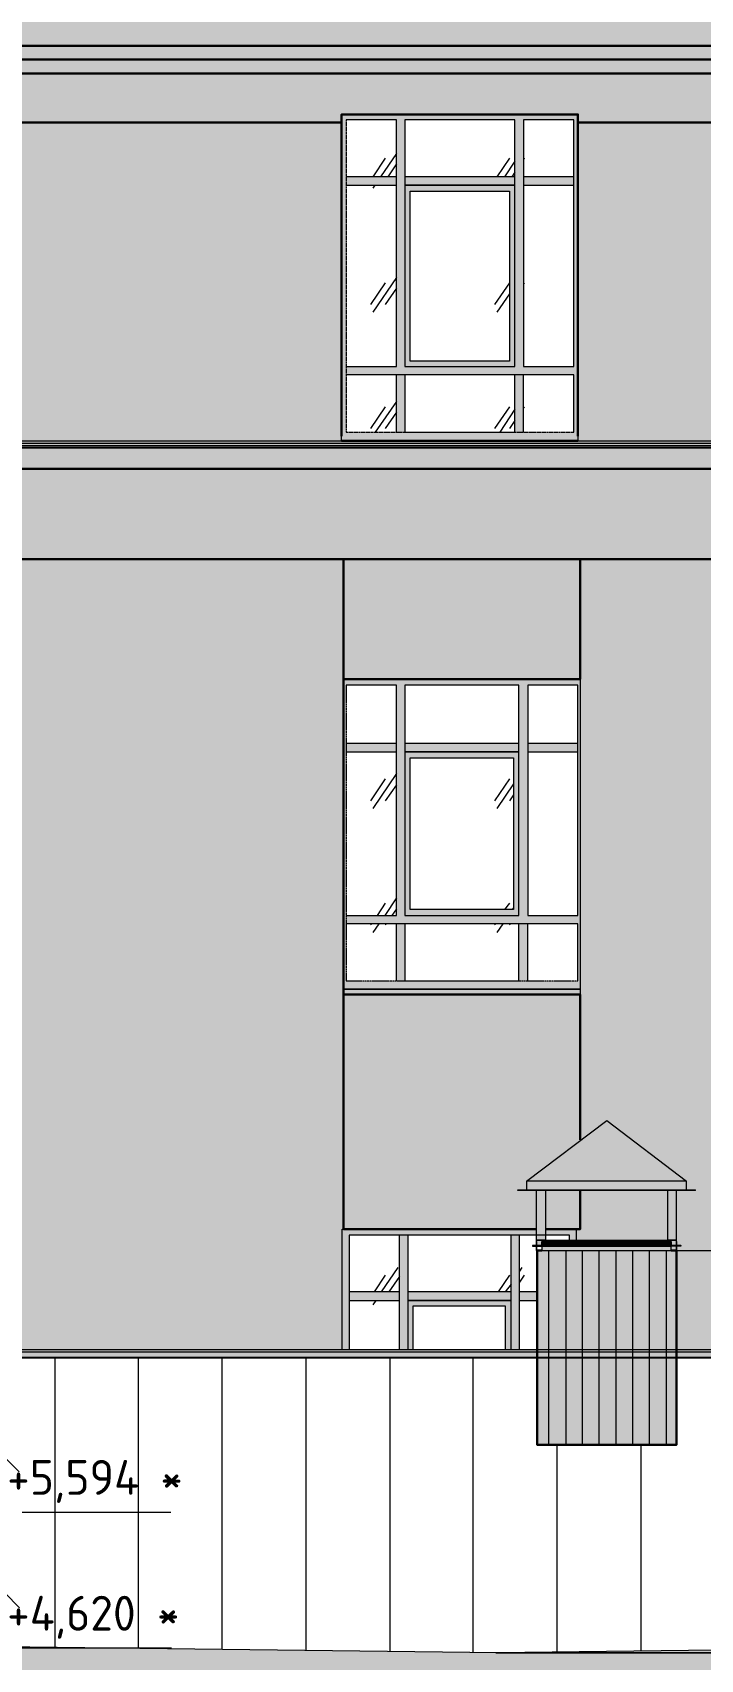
# Model space of a CAD drawing. Header units: millimetres. Extents: x -11345 to 411485, y -9810 to 73012.
# Drawn here: x 362530 to 367316, y 32625 to 44283 of the extents above; entities that cross this region are included whole.
import ezdxf

# ---------------------------------------------------------------- set-up
doc = ezdxf.new("R2010")
doc.units = ezdxf.units.MM
doc.linetypes.add('PDF_IMPORT', pattern=[1, 0.8, -0.2])
for name, color, linetype in [('PDF _Аннотация', 7, 'Continuous'), ('PDF _Крыша штриховка', 7, 'Continuous'), ('PDF _Линии', 7, 'Continuous'), ('PDF _Отметки', 7, 'Continuous'), ('PDF _Стены наружные', 7, 'Continuous'), ('PDF _Текст', 7, 'Continuous')]:
    doc.layers.add(name, color=color, linetype=linetype)
for name, color, linetype, true_color in [('PDF _Антураж', 7, 'Continuous', 0xb7c0ca), ('PDF _Воздуховоды', 7, 'Continuous', 0xb7c1cb), ('PDF _Ограждение', 7, 'Continuous', 0x7f7f7f), ('PDF _Окна', 7, 'Continuous', 0x383e42), ('PDF _Стены штриховка поверхности', 7, 'Continuous', 0xcacbcc)]:
    doc.layers.add(name, color=color, linetype=linetype, true_color=true_color)
doc.styles.add('PDF GOST Common', font='GOST_Common.ttf')

msp = doc.modelspace()

# ---------------------------------------------------------------- hatches: boundary and pattern name
at = {"layer": 'PDF _Антураж', "transparency": 33554687}
msp.add_hatch(color=256, dxfattribs=at).paths.add_polyline_path([(376940.63152, 32652.96863), (376948.56847, 32673.60469), (376978.19974, 32749.79938), (377003.59797, 32809.06191), (372156.76906, 32749.79938), (365849.54192, 32673.60469), (365832.60977, 32673.60469), (360934.9844, 32732.86722), (359550.78086, 32749.79938), (358166.57732, 32732.86722), (353268.95195, 32673.60469), (352629.76316, 32732.86722), (352629.76316, 32389.99112), (352633.9962, 32398.4572), (352697.49177, 32389.99112), (353091.16434, 32356.12681), (353103.86346, 32351.89377), (353103.86346, 32339.19466), (353150.42688, 32267.23301), (353163.12599, 32258.76693), (353163.12599, 32254.53389), (353180.05815, 32250.30085), (353184.29118, 32250.30085), (353209.68941, 32246.06781), (353218.15549, 32241.83478), (353260.48587, 32241.83478), (353268.95195, 32246.06781), (353273.18499, 32246.06781), (353294.35018, 32250.30085), (353302.81626, 32250.30085), (353315.51537, 32254.53389), (353319.74841, 32258.76693), (353332.44753, 32267.23301), (353379.01095, 32339.19466), (353379.01095, 32356.12681), (356452.19679, 32389.99112), (356930.53012, 32398.4572), (359038.58322, 32423.85543), (359550.78086, 32428.08846), (359550.78086, 32423.85543), (359555.0139, 32428.08846), (365726.78381, 32351.89377), (365726.78381, 32343.4277), (365773.34723, 32267.23301), (365786.04635, 32258.76693), (365786.04635, 32254.53389), (365802.9785, 32250.30085), (365807.21154, 32250.30085), (365836.84281, 32246.06781), (365841.07584, 32241.83478), (365883.40623, 32241.83478), (365896.10534, 32246.06781), (365921.50357, 32250.30085), (365925.73661, 32250.30085), (365942.66877, 32254.53389), (365942.66877, 32258.76693), (365955.36788, 32267.23301), (366001.9313, 32343.4277), (366001.9313, 32351.89377), (372122.90475, 32428.08846), (375229.9549, 32470.41885), (375433.14074, 32495.81708), (375437.37378, 32478.88492), (375437.37378, 32470.41885), (375445.83986, 32470.41885), (375441.60682, 32478.88492), (375441.60682, 32495.81708), (375547.43278, 32508.51619), (375661.72481, 32525.44835), (375661.72481, 32508.51619), (375649.0257, 32508.51619), (375653.25874, 32495.81708), (375653.25874, 32478.88492), (375792.949, 32495.81708), (375894.54192, 32508.51619), (375907.24104, 32508.51619), (376017.30003, 32525.44835), (376267.0493, 32559.31265), (376457.53602, 32584.71088), (376466.0021, 32559.31265), (376656.48882, 32584.71088), (376927.40328, 32618.57519), (376935.86936, 32631.2743), (377003.59797, 32804.82888)])
at = {"layer": 'PDF _Воздуховоды', "transparency": 33554559}
h = msp.add_hatch(color=256, dxfattribs=at)
h.paths.add_polyline_path([(366179.71891, 35585.93507), (366179.71891, 35556.3038), (367106.75431, 35556.3038), (367106.75431, 35585.93507)])
h.paths.add_polyline_path([(367144.85166, 35590.16811), (367144.85166, 35988.07371), (367216.81331, 35988.07371), (367216.81331, 36051.56929), (367208.34723, 36055.80233), (366645.35313, 36487.57224), (366078.12599, 36055.80233), (366069.65992, 36051.56929), (366069.65992, 35988.07371), (366141.62157, 35988.07371), (366141.62157, 35590.16811), (366111.9903, 35590.16811), (366111.9903, 35585.93507), (366179.71891, 35585.93507), (366179.71891, 35619.79938), (367106.75431, 35619.79938), (367106.75431, 35585.93507), (367174.48292, 35585.93507), (367174.48292, 35590.16811)])
h.paths.add_polyline_path([(367081.35608, 35628.26545), (366205.11714, 35628.26545), (366205.11714, 35988.07371), (367081.35608, 35988.07371)], flags=0)
for points in [[(366010.39738, 35988.07371), (366010.39738, 35992.30675), (366006.16434, 35992.30675), (366001.9313, 35988.07371), (366006.16434, 35983.84068), (366010.39738, 35983.84068)], [(367284.54192, 35988.07371), (367284.54192, 35992.30675), (367280.30888, 35992.30675), (367276.07584, 35988.07371), (367280.30888, 35983.84068), (367284.54192, 35983.84068)], [(366116.22334, 35590.16811), (366116.22334, 35594.40115), (366111.9903, 35594.40115), (366107.75726, 35590.16811), (366111.9903, 35585.93507), (366116.22334, 35585.93507)], [(366145.85461, 35619.79938), (366145.85461, 35624.03242), (366141.62157, 35624.03242), (366137.38853, 35619.79938), (366141.62157, 35615.56634), (366145.85461, 35615.56634)], [(366145.85461, 35556.3038), (366145.85461, 35560.53684), (366141.62157, 35560.53684), (366137.38853, 35556.3038), (366141.62157, 35552.07076), (366145.85461, 35552.07076)], [(366183.95195, 35590.16811), (366183.95195, 35594.40115), (366179.71891, 35594.40115), (366175.48587, 35590.16811), (366179.71891, 35585.93507), (366183.95195, 35585.93507)], [(366183.95195, 35590.16811), (366183.95195, 35594.40115), (366179.71891, 35594.40115), (366175.48587, 35590.16811), (366179.71891, 35585.93507), (366183.95195, 35585.93507)], [(367110.98735, 35590.16811), (367110.98735, 35594.40115), (367106.75431, 35594.40115), (367102.52127, 35590.16811), (367106.75431, 35585.93507), (367110.98735, 35585.93507)], [(367110.98735, 35590.16811), (367110.98735, 35594.40115), (367106.75431, 35594.40115), (367102.52127, 35590.16811), (367106.75431, 35585.93507), (367110.98735, 35585.93507)], [(367149.08469, 35619.79938), (367149.08469, 35624.03242), (367144.85166, 35624.03242), (367140.61862, 35619.79938), (367144.85166, 35615.56634), (367149.08469, 35615.56634)], [(367178.71596, 35590.16811), (367178.71596, 35594.40115), (367174.48292, 35594.40115), (367170.24989, 35590.16811), (367174.48292, 35585.93507), (367178.71596, 35585.93507)]]:
    msp.add_hatch(color=7, dxfattribs=at).paths.add_polyline_path(points)
at = {"layer": 'PDF _Ограждение', "true_color": 0x373f43, "transparency": 33554559}
msp.add_hatch(color=149, dxfattribs=at).paths.add_polyline_path([(357430.02865, 41355.56634), (357430.02865, 41304.76988), (368236.97555, 41304.76988), (368236.97555, 41355.56634)])
at = {"layer": 'PDF _Ограждение', "true_color": 0xb5bcbf, "transparency": 33554559}
for points in [[(366145.85461, 34845.15336), (357993.02275, 34845.15336), (357993.02275, 34785.89082), (366145.85461, 34785.89082)], [(375242.65402, 34845.15336), (367144.85166, 34845.15336), (367144.85166, 34785.89082), (375242.65402, 34785.89082)]]:
    msp.add_hatch(color=9, dxfattribs=at).paths.add_polyline_path(points)
at = {"layer": 'PDF _Окна', "transparency": 33554687}
h = msp.add_hatch(color=256, dxfattribs=at)
h.dxf.hatch_style = 1
h.paths.add_polyline_path([(365984.99915, 41829.66663), (365197.65402, 41829.66663), (365197.65402, 41419.06191), (365879.17319, 41419.06191), (365984.99915, 41419.06191)], flags=16)
h.paths.add_polyline_path([(365138.39148, 41829.66663), (364778.58322, 41829.66663), (364778.58322, 41419.06191), (364986.0021, 41419.06191), (365138.39148, 41419.06191)], flags=16)
h.paths.add_polyline_path([(366437.93425, 41355.56634), (366437.93425, 41359.79938), (364744.71891, 41355.56634)])
h.paths.add_polyline_path([(366437.93425, 41359.79938), (366437.93425, 43696.43655), (364744.71891, 43696.43655), (364744.71891, 41359.79938)])
h.paths.add_polyline_path([(365138.39148, 43188.47194), (365138.39148, 41888.92917), (364778.58322, 41888.92917), (364778.58322, 43188.47194)], flags=16)
h.paths.add_polyline_path([(365946.9018, 41927.02652), (365235.75136, 41927.02652), (365235.75136, 43146.14156), (365946.9018, 43146.14156)], flags=16)
h.paths.add_polyline_path([(366408.30298, 43188.47194), (366408.30298, 41888.92917), (366048.49472, 41888.92917), (366048.49472, 43188.47194)], flags=16)
h.paths.add_polyline_path([(365138.39148, 43247.73448), (364778.58322, 43247.73448), (364778.58322, 43658.3392), (365138.39148, 43658.3392)], flags=16)
h.paths.add_polyline_path([(365984.99915, 43247.73448), (365197.65402, 43247.73448), (365197.65402, 43658.3392), (365984.99915, 43658.3392)], flags=16)
h.paths.add_polyline_path([(366048.49472, 41419.06191), (366048.49472, 41829.66663), (366408.30298, 41829.66663), (366408.30298, 41419.06191)], flags=16)
h.paths.add_polyline_path([(366408.30298, 43247.73448), (366048.49472, 43247.73448), (366048.49472, 43658.3392), (366408.30298, 43658.3392)], flags=16)
h = msp.add_hatch(color=256, dxfattribs=at)
h.paths.add_polyline_path([(365138.39148, 37486.56929), (364778.58322, 37486.56929), (364778.58322, 37897.17401), (365138.39148, 37897.17401)])
h.paths.add_polyline_path([(365197.65402, 37486.56929), (365197.65402, 37897.17401), (366014.63042, 37897.17401), (366014.63042, 37486.56929)], flags=0)
h.paths.add_polyline_path([(366454.86641, 37389.20941), (366454.86641, 39649.65189), (364757.41803, 39649.65189), (364757.41803, 37389.20941)], flags=0)
h.paths.add_polyline_path([(365138.39148, 39128.98817), (365138.39148, 37956.43655), (364778.58322, 37956.43655), (364778.58322, 39128.98817)], flags=0)
h.paths.add_polyline_path([(365976.53307, 37998.76693), (365235.75136, 37998.76693), (365235.75136, 39086.65779), (365976.53307, 39086.65779)], flags=0)
h.paths.add_polyline_path([(366437.93425, 39128.98817), (366437.93425, 37956.43655), (366078.12599, 37956.43655), (366078.12599, 39128.98817)], flags=0)
h.paths.add_polyline_path([(365138.39148, 39188.25071), (364778.58322, 39188.25071), (364778.58322, 39607.3215), (365138.39148, 39607.3215)], flags=0)
h.paths.add_polyline_path([(366014.63042, 39188.25071), (365197.65402, 39188.25071), (365197.65402, 39607.3215), (366014.63042, 39607.3215)], flags=0)
h.paths.add_polyline_path([(366078.12599, 37486.56929), (366078.12599, 37897.17401), (366437.93425, 37897.17401), (366437.93425, 37486.56929)], flags=0)
h.paths.add_polyline_path([(366437.93425, 39188.25071), (366078.12599, 39188.25071), (366078.12599, 39607.3215), (366437.93425, 39607.3215)], flags=0)
h = msp.add_hatch(color=256, dxfattribs=at)
h.paths.add_polyline_path([(365159.55667, 35196.49554), (365159.55667, 34845.15336), (365256.91655, 34845.15336), (365256.91655, 35158.3982), (365917.27054, 35158.3982), (365917.27054, 34845.15336), (366018.86346, 34845.15336), (366018.86346, 35196.49554), (366145.85461, 35196.49554), (366145.85461, 35259.99112), (366018.86346, 35259.99112), (366018.86346, 35666.3628), (366141.62157, 35666.3628), (366141.62157, 35708.69318), (364748.95195, 35708.69318), (364748.95195, 34845.15336), (364799.74841, 34845.15336), (364799.74841, 35196.49554)])
h.paths.add_polyline_path([(365159.55667, 35259.99112), (364799.74841, 35259.99112), (364799.74841, 35666.3628), (365159.55667, 35666.3628)], flags=0)
h.paths.add_polyline_path([(365959.60092, 35259.99112), (365218.81921, 35259.99112), (365218.81921, 35666.3628), (365959.60092, 35666.3628)], flags=0)
msp.add_hatch(color=256, dxfattribs=at).paths.add_polyline_path([(366425.23514, 35708.69318), (366205.11714, 35708.69318), (366205.11714, 35666.3628), (366378.67172, 35666.3628), (366378.67172, 35628.26545), (366425.23514, 35628.26545)])
at = {"layer": 'PDF _Стены наружные', "true_color": 0xb6c1cb, "transparency": 33554687}
msp.add_hatch(color=9, dxfattribs=at).paths.add_polyline_path([(367144.85166, 35556.3038), (366145.85461, 35556.3038), (366145.85461, 34163.63419), (367144.85166, 34163.63419)])
at = {"layer": 'PDF _Стены штриховка поверхности', "true_color": 0xfbfbf4, "transparency": 33554687}
for points in [[(366437.93425, 43696.43655), (366437.93425, 41355.56634), (368236.97555, 41355.56634), (368236.97555, 44301.76103), (368198.8782, 44386.4218), (357430.02865, 44386.4218), (357430.02865, 41355.56634), (360719.09944, 41355.56634), (360719.09944, 43696.43655), (362429.24694, 43696.43655), (362429.24694, 41355.56634), (364744.71891, 41355.56634), (364744.71891, 43696.43655)], [(362446.17909, 40508.95867), (362446.17909, 35708.69318), (362403.84871, 35708.69318), (362403.84871, 34845.15336), (364748.95195, 34845.15336), (364748.95195, 35708.69318), (364757.41803, 35708.69318), (364757.41803, 40508.95867), (366454.86641, 40508.95867), (366454.86641, 36347.88197), (366497.19679, 36373.2802), (366645.35313, 36487.57224), (366793.50947, 36373.2802), (367216.81331, 36051.56929), (367216.81331, 35988.07371), (367144.85166, 35988.07371), (367144.85166, 35590.16811), (367174.48292, 35590.16811), (367174.48292, 35585.93507), (367106.75431, 35585.93507), (367106.75431, 35556.3038), (367144.85166, 35556.3038), (367144.85166, 34845.15336), (368236.97555, 34845.15336), (368236.97555, 41304.76988), (357430.02865, 41304.76988), (357430.02865, 35539.37165), (357451.19384, 35556.3038), (357489.29118, 35585.93507), (357493.52422, 35590.16811), (357493.52422, 35585.93507), (358069.21744, 35149.93212), (358069.21744, 35090.66958), (358128.47997, 35090.66958), (358128.47997, 35086.43655), (357993.02275, 35086.43655), (357993.02275, 34845.15336), (360706.40033, 34845.15336), (360706.40033, 35708.69318), (360740.26464, 35708.69318), (360740.26464, 40508.95867)], [(367081.35608, 35988.07371), (366454.86641, 35988.07371), (366454.86641, 35708.69318), (366425.23514, 35708.69318), (366425.23514, 35628.26545), (367081.35608, 35628.26545)]]:
    msp.add_hatch(color=7, dxfattribs=at).paths.add_polyline_path(points)
at = {"layer": 'PDF _Стены штриховка поверхности', "true_color": 0x88d4d9, "transparency": 33554687}
for points in [[(366454.86641, 40508.95867), (364757.41803, 40508.95867), (364757.41803, 39649.65189), (366454.86641, 39649.65189)], [(366454.86641, 37389.20941), (364757.41803, 37389.20941), (364757.41803, 35708.69318), (366141.62157, 35708.69318), (366141.62157, 35988.07371), (366069.65992, 35988.07371), (366069.65992, 36051.56929), (366454.86641, 36347.88197)], [(366454.86641, 35988.07371), (366205.11714, 35988.07371), (366205.11714, 35708.69318), (366454.86641, 35708.69318)]]:
    msp.add_hatch(color=133, dxfattribs=at).paths.add_polyline_path(points)

# ---------------------------------------------------------------- linework, layer by layer
at = {"layer": 'PDF _Аннотация', "lineweight": 20}
for points in [[(362433.47997, 33968.91442), (362221.82806, 34180.56634), (362221.82806, 33681.06781), (363521.37083, 33681.06781)], [(362437.71301, 32995.3156), (362226.0611, 33206.96752), (362226.0611, 32707.46899), (363525.60387, 32707.46899)]]:
    msp.add_lwpolyline(points, dxfattribs=at)
at = {"layer": 'PDF _Антураж', "color": 7, "lineweight": 18}
msp.add_lwpolyline([(377003.59797, 32809.06191), (377003.59797, 32804.82888), (376927.40328, 32618.57519), (377003.59797, 32809.06191), (365862.24104, 32673.60469), (359550.78086, 32749.79938), (353268.95195, 32673.60469), (352629.76316, 32732.86722), (352629.76316, 32389.99112), (353099.63042, 32347.66073), (353099.63042, 32343.4277), (353103.86346, 32347.66073), (353103.86346, 32343.4277)], dxfattribs=at)
at = {"layer": 'PDF _Антураж', "lineweight": 0}
msp.add_lwpolyline([(376948.56847, 32673.60469), (365849.54192, 32673.60469), (376948.56847, 32673.60469)], dxfattribs=at)
at = {"layer": 'PDF _Воздуховоды', "color": 7, "lineweight": 18}
for points in [[(366069.65992, 36051.56929), (366645.35313, 36487.57224), (367216.81331, 36051.56929)], [(367280.30888, 35988.07371), (366006.16434, 35988.07371)], [(366179.71891, 35585.93507), (367106.75431, 35585.93507), (367106.75431, 35590.16811), (366179.71891, 35590.16811)]]:
    msp.add_lwpolyline(points, close=True, dxfattribs=at)
for points in [[(367216.81331, 35988.07371), (367216.81331, 36051.56929), (366069.65992, 36051.56929), (366069.65992, 35988.07371)], [(366205.11714, 35988.07371), (366205.11714, 35628.26545), (366141.62157, 35628.26545), (366141.62157, 35988.07371)], [(366141.62157, 35619.79938), (366141.62157, 35590.16811), (366141.62157, 35628.26545), (367144.85166, 35628.26545), (367144.85166, 35988.07371)], [(367144.85166, 35619.79938), (367144.85166, 35590.16811), (367144.85166, 35628.26545), (367081.35608, 35628.26545), (367081.35608, 35988.07371)], [(366179.71891, 35590.16811), (366111.9903, 35590.16811), (366179.71891, 35590.16811), (366179.71891, 35619.79938), (367106.75431, 35619.79938), (367106.75431, 35590.16811), (367174.48292, 35590.16811), (367106.75431, 35590.16811)], [(366179.71891, 35585.93507), (366179.71891, 35590.16811), (366111.9903, 35590.16811), (366111.9903, 35585.93507), (366179.71891, 35585.93507), (366179.71891, 35556.3038), (367106.75431, 35556.3038), (367106.75431, 35585.93507), (367106.75431, 35590.16811), (367174.48292, 35590.16811), (367174.48292, 35585.93507), (367106.75431, 35585.93507)], [(366141.62157, 35585.93507), (366141.62157, 35556.3038), (366141.62157, 35585.93507)], [(366179.71891, 35590.16811), (367106.75431, 35590.16811), (366179.71891, 35590.16811)], [(367144.85166, 35585.93507), (367144.85166, 35556.3038), (367144.85166, 35585.93507)]]:
    msp.add_lwpolyline(points, dxfattribs=at)
at = {"layer": 'PDF _Воздуховоды', "lineweight": 0, "const_width": 927.0354}
msp.add_lwpolyline([(366643.23661, 35619.79938), (366643.23661, 35590.16811), (366643.23661, 35585.93507)], dxfattribs=at)
at = {"layer": 'PDF _Крыша штриховка', "lineweight": 9}
for points in [[(362691.69531, 32711.70203), (362691.69531, 34785.89082)], [(363288.55372, 32703.23596), (363288.55372, 34785.89082)], [(363889.64517, 32699.00292), (363889.64517, 34785.89082)], [(364490.73661, 32690.53684), (364490.73661, 34785.89082)], [(365091.82806, 32682.07076), (365091.82806, 34785.89082)], [(365688.68646, 32673.60469), (365688.68646, 34785.89082)], [(366289.77791, 32677.83773), (366289.77791, 34163.63419)], [(366890.86936, 32686.3038), (366890.86936, 34163.63419)]]:
    msp.add_lwpolyline(points, dxfattribs=at)
at = {"layer": 'PDF _Линии', "lineweight": 30, "ltscale": 108.073283}
for points in [[(352511.23809, 44187.46899), (375115.66287, 44187.46899)], [(352532.40328, 44090.10911), (375162.22629, 44090.10911)], [(352549.33543, 43988.51619), (375259.58617, 43988.51619)], [(352536.63632, 41304.76988), (352536.63632, 41156.61354), (375268.05225, 41156.61354)], [(352570.50062, 40508.95867), (375268.05225, 40508.95867)]]:
    msp.add_lwpolyline(points, dxfattribs=at)
at = {"layer": 'PDF _Линии', "lineweight": 30}
for points in [[(362429.24694, 43637.17401), (364744.71891, 43637.17401)], [(364744.71891, 41389.43065), (364744.71891, 43696.43655), (366437.93425, 43696.43655), (366437.93425, 41389.43065)], [(366437.93425, 43637.17401), (368236.97555, 43637.17401)], [(364757.41803, 40508.95867), (364757.41803, 39649.65189), (366454.86641, 39649.65189), (366454.86641, 40508.95867)], [(364757.41803, 37389.20941), (364757.41803, 39649.65189)], [(366454.86641, 36347.88197), (366454.86641, 37389.20941), (364757.41803, 37389.20941), (364757.41803, 35708.69318), (366141.62157, 35708.69318)], [(366205.11714, 35708.69318), (366454.86641, 35708.69318), (366454.86641, 35988.07371)], [(367106.75431, 35556.3038), (367144.85166, 35556.3038), (367144.85166, 34163.63419), (366145.85461, 34163.63419), (366145.85461, 35556.3038), (366179.71891, 35556.3038)]]:
    msp.add_lwpolyline(points, dxfattribs=at)
at = {"layer": 'PDF _Линии', "lineweight": 9}
for points in [[(366230.51537, 34163.63419), (366230.51537, 35556.3038)], [(366353.27348, 34163.63419), (366353.27348, 35556.3038)], [(366471.79856, 34163.63419), (366471.79856, 35556.3038)], [(366590.32363, 34163.63419), (366590.32363, 35556.3038)], [(366713.08174, 34163.63419), (366713.08174, 35556.3038)], [(366831.60682, 34163.63419), (366831.60682, 35556.3038)], [(366950.13189, 34163.63419), (366950.13189, 35556.3038)], [(367072.89, 34163.63419), (367072.89, 35556.3038)]]:
    msp.add_lwpolyline(points, dxfattribs=at)
at = {"layer": 'PDF _Ограждение', "color": 7, "lineweight": 9, "ltscale": 108.073283}
for points in [[(375268.05225, 41321.70203), (352528.17024, 41321.70203)], [(352532.40328, 41309.00292), (375268.05225, 41309.00292), (352528.17024, 41309.00292)], [(375268.05225, 41304.76988), (352528.17024, 41304.76988)], [(375471.23809, 41355.56634), (352621.29708, 41355.56634)], [(375471.23809, 41338.63419), (352621.29708, 41338.63419)]]:
    msp.add_lwpolyline(points, dxfattribs=at)
at = {"layer": 'PDF _Ограждение', "color": 7, "lineweight": 9, "ltscale": 81.531196}
for points in [[(352629.76316, 34828.22121), (378400.50062, 34828.22121)], [(352629.76316, 34790.12386), (378400.50062, 34790.12386)], [(352629.76316, 34785.89082), (378400.50062, 34785.89082)], [(357053.28823, 34845.15336), (378400.50062, 34845.15336)]]:
    msp.add_lwpolyline(points, dxfattribs=at)
at = {"layer": 'PDF _Окна', "color": 7, "lineweight": 9}
for points in [[(364778.58322, 41888.92917), (365138.39148, 41888.92917), (365138.39148, 43658.3392), (364778.58322, 43658.3392)], [(365057.96375, 43383.19171), (364969.06995, 43247.73448)], [(365138.39148, 43417.05602), (365024.09944, 43247.73448)], [(365946.9018, 43383.19171), (365858.008, 43247.73448)], [(366052.72776, 43383.19171), (366048.49472, 43370.49259)], [(365138.39148, 43340.86132), (365074.8959, 43247.73448)], [(365984.99915, 43362.02652), (365913.0375, 43247.73448)], [(365984.99915, 43281.59879), (365963.83396, 43247.73448)], [(365138.39148, 43247.73448), (364778.58322, 43247.73448)], [(364778.58322, 43188.47194), (365138.39148, 43188.47194)], [(364981.76906, 43188.47194), (364969.06995, 43167.30675)], [(365984.99915, 43247.73448), (365197.65402, 43247.73448)], [(366408.30298, 43247.73448), (366048.49472, 43247.73448)], [(366048.49472, 43188.47194), (366408.30298, 43188.47194)], [(365057.96375, 42490.02062), (364952.13779, 42333.3982)], [(365138.39148, 42528.11796), (364969.06995, 42278.3687)], [(365138.39148, 42451.92327), (365057.96375, 42333.3982)], [(365946.9018, 42490.02062), (365841.07584, 42333.3982)], [(366052.72776, 42490.02062), (366048.49472, 42481.55454)], [(365946.9018, 42409.59289), (365858.008, 42278.3687)], [(365138.39148, 41419.06191), (365138.39148, 41829.66663)], [(365197.65402, 41829.66663), (365197.65402, 41419.06191), (365984.99915, 41419.06191), (365984.99915, 41829.66663)], [(366048.49472, 41419.06191), (366048.49472, 41829.66663)], [(366408.30298, 41419.06191), (366408.30298, 41829.66663)], [(365138.39148, 41639.17991), (364986.0021, 41419.06191)], [(365057.96375, 41601.08256), (364952.13779, 41444.46014)], [(365138.39148, 41562.98522), (365057.96375, 41444.46014)], [(365946.9018, 41601.08256), (365841.07584, 41444.46014)], [(365984.99915, 41584.15041), (365879.17319, 41419.06191)], [(365984.99915, 41503.72268), (365946.9018, 41444.46014)], [(366052.72776, 41601.08256), (366048.49472, 41592.61649)], [(364744.71891, 41359.79938), (366437.93425, 41359.79938), (364744.71891, 41359.79938)], [(364778.58322, 37956.43655), (365138.39148, 37956.43655), (365138.39148, 39607.3215), (364778.58322, 39607.3215)], [(365138.39148, 39188.25071), (364778.58322, 39188.25071)], [(366014.63042, 39188.25071), (365197.65402, 39188.25071)], [(366437.93425, 39188.25071), (366078.12599, 39188.25071)], [(364778.58322, 39128.98817), (365138.39148, 39128.98817)], [(366078.12599, 39128.98817), (366437.93425, 39128.98817)], [(365138.39148, 38972.36575), (364969.06995, 38722.61649)], [(365057.96375, 38934.2684), (364952.13779, 38777.64599)], [(365138.39148, 38891.93802), (365057.96375, 38777.64599)], [(365946.9018, 38934.2684), (365841.07584, 38777.64599)], [(365976.53307, 38900.4041), (365858.008, 38722.61649)], [(365976.53307, 38819.97637), (365946.9018, 38777.64599)], [(365057.96375, 38045.33035), (364998.70121, 37956.43655)], [(365138.39148, 38083.4277), (365053.73071, 37956.43655)], [(365946.9018, 38045.33035), (365913.0375, 37998.76693)], [(365976.53307, 38011.46604), (365968.067, 37998.76693)], [(364960.60387, 37897.17401), (364952.13779, 37888.70793)], [(365011.40033, 37897.17401), (364969.06995, 37833.67843)], [(365066.42983, 37897.17401), (365057.96375, 37888.70793)], [(365138.39148, 38002.99997), (365104.52717, 37956.43655)], [(365138.39148, 37486.56929), (365138.39148, 37897.17401)], [(365197.65402, 37897.17401), (365197.65402, 37486.56929), (366014.63042, 37486.56929), (366014.63042, 37897.17401)], [(365849.54192, 37897.17401), (365841.07584, 37888.70793)], [(365900.33838, 37897.17401), (365858.008, 37833.67843)], [(365955.36788, 37897.17401), (365946.9018, 37888.70793)], [(366078.12599, 37486.56929), (366078.12599, 37897.17401)], [(366437.93425, 37486.56929), (366437.93425, 37897.17401)], [(364757.41803, 37427.30675), (366454.86641, 37427.30675), (364757.41803, 37427.30675)], [(364799.74841, 35666.3628), (364799.74841, 34845.15336)], [(365159.55667, 34845.15336), (365159.55667, 35666.3628)], [(365959.60092, 34845.15336), (365959.60092, 35666.3628), (365218.81921, 35666.3628), (365218.81921, 34845.15336)], [(366018.86346, 34845.15336), (366018.86346, 35666.3628)], [(366378.67172, 35628.26545), (366378.67172, 35666.3628)], [(365057.96375, 35378.51619), (364977.53602, 35259.99112)], [(365146.85756, 35433.54569), (365028.33248, 35259.99112)], [(365159.55667, 35370.05012), (365083.36198, 35259.99112)], [(365946.9018, 35378.51619), (365866.47407, 35259.99112)], [(366035.79561, 35433.54569), (366018.86346, 35408.14746)], [(366052.72776, 35378.51619), (366018.86346, 35327.71973)], [(365159.55667, 35259.99112), (364799.74841, 35259.99112)], [(365959.60092, 35259.99112), (365218.81921, 35259.99112)], [(365959.60092, 35315.02062), (365917.27054, 35259.99112)], [(366145.85461, 35259.99112), (366018.86346, 35259.99112)], [(364799.74841, 35196.49554), (365159.55667, 35196.49554)], [(364990.23514, 35196.49554), (364969.06995, 35166.86427)], [(365256.91655, 34845.15336), (365256.91655, 35158.3982), (365917.27054, 35158.3982), (365917.27054, 34845.15336)], [(366018.86346, 35196.49554), (366145.85461, 35196.49554)]]:
    msp.add_lwpolyline(points, dxfattribs=at)
at = {"layer": 'PDF _Окна', "color": 7, "linetype": 'PDF_IMPORT', "lineweight": 9, "ltscale": 17.694725}
msp.add_lwpolyline([(364778.58322, 43658.3392), (364778.58322, 41419.06191), (366408.30298, 41419.06191)], dxfattribs=at)
at = {"layer": 'PDF _Окна', "color": 7, "lineweight": 9}
for points in [[(365197.65402, 43658.3392), (365197.65402, 41888.92917), (365984.99915, 41888.92917), (365984.99915, 43658.3392)], [(366048.49472, 43658.3392), (366048.49472, 41888.92917), (366408.30298, 41888.92917), (366408.30298, 43658.3392)], [(365984.99915, 43188.47194), (365197.65402, 43188.47194)], [(365946.9018, 41927.02652), (365235.75136, 41927.02652), (365235.75136, 43146.14156), (365946.9018, 43146.14156)], [(365197.65402, 39607.3215), (365197.65402, 37956.43655), (366014.63042, 37956.43655), (366014.63042, 39607.3215)], [(366078.12599, 39607.3215), (366078.12599, 37956.43655), (366437.93425, 37956.43655), (366437.93425, 39607.3215)], [(366014.63042, 39128.98817), (365197.65402, 39128.98817)], [(365976.53307, 37998.76693), (365235.75136, 37998.76693), (365235.75136, 39086.65779), (365976.53307, 39086.65779)], [(365959.60092, 35196.49554), (365218.81921, 35196.49554)]]:
    msp.add_lwpolyline(points, close=True, dxfattribs=at)
at = {"layer": 'PDF _Окна', "color": 7, "linetype": 'PDF_IMPORT', "lineweight": 9, "ltscale": 7.873729}
msp.add_lwpolyline([(366408.30298, 41829.66663), (364778.58322, 41829.66663)], dxfattribs=at)
at = {"layer": 'PDF _Окна', "lineweight": 0}
msp.add_lwpolyline([(366437.93425, 41355.56634), (364744.71891, 41355.56634), (366437.93425, 41355.56634)], dxfattribs=at)
at = {"layer": 'PDF _Окна', "color": 7, "linetype": 'PDF_IMPORT', "lineweight": 9, "ltscale": 16.509432}
msp.add_lwpolyline([(364778.58322, 39607.3215), (364778.58322, 37486.56929), (366437.93425, 37486.56929)], dxfattribs=at)
at = {"layer": 'PDF _Окна', "color": 7, "linetype": 'PDF_IMPORT', "lineweight": 9, "ltscale": 8.170052}
msp.add_lwpolyline([(366437.93425, 37897.17401), (364778.58322, 37897.17401)], dxfattribs=at)
at = {"layer": 'PDF _Окна', "color": 7, "linetype": 'PDF_IMPORT', "lineweight": 9, "ltscale": 3.59821}
msp.add_lwpolyline([(366378.67172, 35666.3628), (364799.74841, 35666.3628)], dxfattribs=at)
at = {"layer": 'PDF _Отметки', "lineweight": 20}
msp.add_lwpolyline([(367072.89, 35556.3038), (367301.47407, 35556.3038), (367644.35018, 35556.3038)], dxfattribs=at)
at = {"layer": 'PDF _Стены наружные', "lineweight": 18}
for points in [[(364744.71891, 41355.56634), (364744.71891, 41389.43065)], [(366437.93425, 41389.43065), (366437.93425, 41355.56634)], [(366454.86641, 39649.65189), (366454.86641, 37389.20941)], [(364748.95195, 34845.15336), (364748.95195, 35708.69318), (364757.41803, 35708.69318)], [(366425.23514, 35708.69318), (366425.23514, 35628.26545)]]:
    msp.add_lwpolyline(points, dxfattribs=at)
at = {"layer": 'PDF _Стены штриховка поверхности', "color": 133, "lineweight": 0, "true_color": 0x88d4d9}
msp.add_lwpolyline([(366454.86641, 37389.20941), (366454.86641, 37389.20941), (366454.86641, 37389.20941)], close=True, dxfattribs=at)

# ---------------------------------------------------------------- texts
at = {"layer": 'PDF _Текст', "char_height": 250.011173, "attachment_point": 4, "style": 'PDF GOST Common'}
for s, insert in [('+5,594 *', (362347.71681, 33900.55064)), ('+4,620 *', (362347.71681, 32926.91306))]:
    msp.add_mtext(s, dxfattribs=dict(at, insert=insert))

doc.saveas('drawing.dxf')
